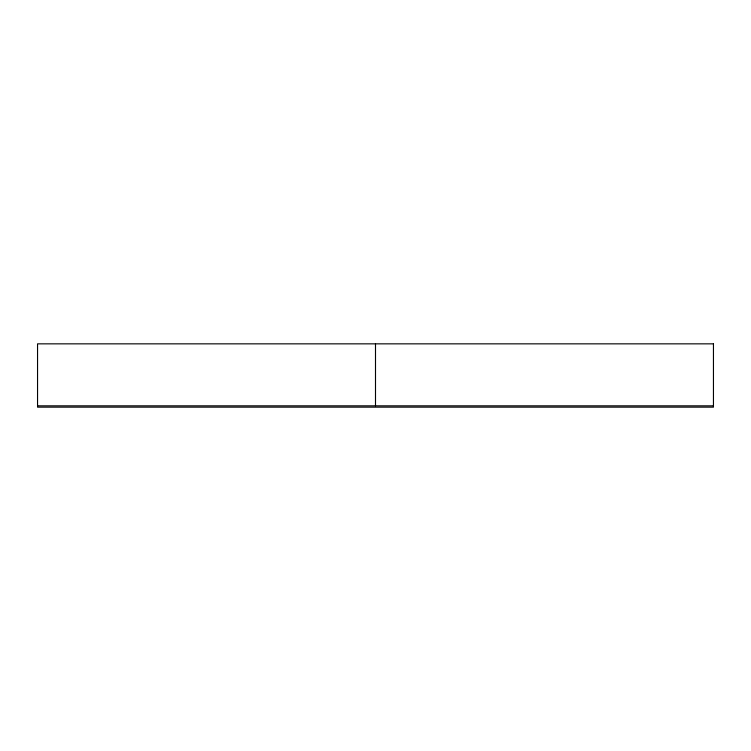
<?xml version="1.0" encoding="UTF-8"?>
<svg xmlns="http://www.w3.org/2000/svg" width="751" height="751" viewBox="0 0 751 751"><rect width="100%" height="100%" fill="white"/><g stroke="black" fill="none" stroke-linecap="round" stroke-linejoin="round"><path stroke-width="1.13" d="M37.55 405.831L713.45 405.831M375.5 343.845L375.5 405.831M713.45 343.845L37.55 343.845L37.55 407.155L713.45 407.155L713.45 343.845"/></g></svg>
